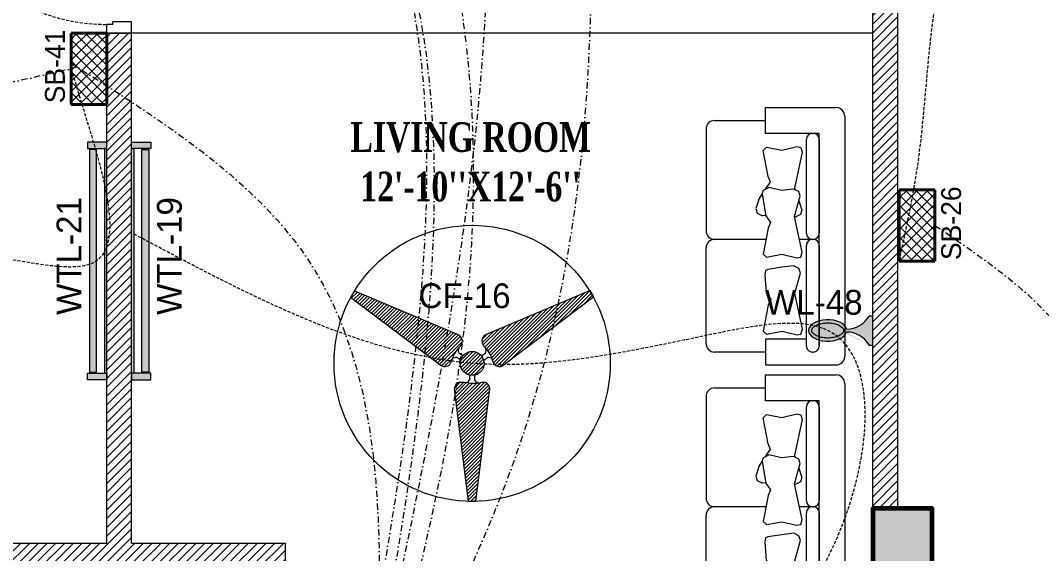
# Model space of a CAD drawing. Header units: inches. Extents: x 109699 to 44449955, y -10987 to 15824140.
# Drawn here: x 197549.5 to 197755.6, y -3666.5 to -3558.9 of the extents above; entities that cross this region are included whole.
import ezdxf

# ---------------------------------------------------------------- set-up
doc = ezdxf.new("R2010")
doc.units = ezdxf.units.IN
doc.header["$LTSCALE"] = 5
doc.header["$MEASUREMENT"] = 0
for name, pattern in [('DASHDOT', [1, 0.5, -0.25, 0, -0.25]), ('DASHED2', [0.375, 0.25, -0.125]), ('HIDDEN', [0.375, 0.25, -0.125])]:
    doc.linetypes.add(name, pattern=pattern)
doc.layers.get('0').update_dxf_attribs({"color": 123})
for name, color, linetype, lineweight in [('@NORMAL', 7, 'Continuous', 5), ('cloumn', 253, 'Continuous', 60), ('door', 8, 'Continuous', 9), ('E-CF-Ceiling-Fan', 30, 'Continuous', 13), ('E-Con-Point', 5, 'DASHED2', 13), ('E-SB-Switch-Board', 106, 'Continuous', 18), ('E-WL-Wall-Light', 232, 'Continuous', 15), ('E-WTL-Wall-Tube-Light', 6, 'Continuous', 15), ('ha', 252, 'Continuous', 5), ('SB', 1, 'DASHDOT', 20), ('WALL-1', 8, 'Continuous', 9)]:
    doc.layers.add(name, color=color, linetype=linetype, lineweight=lineweight)
doc.layers.add('FURNITUR', color=7, linetype='Continuous', lineweight=5, true_color=0xe8e8e8)
doc.layers.add('illustr-FURNITURE', color=34, linetype='Continuous')
doc.layers.add('T', color=8, linetype='Continuous')
doc.styles.get("Standard").update_dxf_attribs({"font": 'times.ttf'})
doc.styles.add('style2', font='ARIALN.TTF', dxfattribs={"width": 0.75, "height": 3})
doc.linetypes.add('ZIGZAG', pattern='A,0.0001,-0.2,[131,ltypeshp.shx,S=0.2,R=0,X=-0.2,Y=0],-0.4,[131,ltypeshp.shx,S=0.2,R=180,X=0.2,Y=0],-0.2', length=0.8001)
pattern_1 = [(44.99999999999989, (144081.319087721, 2531118.532228567), (-0.8838834764831833, 0.8838834764831855), [])]

# ---------------------------------------------------------------- blocks, each defined once
blk = doc.blocks.new('Door-40')
at = {"layer": 'door', "ltscale": 0.5}
for p, q in [((0, 40), (5, 40)), ((0, 40), (0, 37.75)), ((5, 40), (5, 38.24999999999636)), ((0, 37.75), (3.75, 37.75000000000364)), ((3.75, 38.24999999999636), (3.75, 37.75000000000364)), ((3.75, 38.24999999999636), (5, 38.24999999999636)), ((0, 0), (0, 2.25)), ((0, 2.25), (3.75, 2.249999999996362)), ((3.75, 1.750000000003638), (3.75, 2.249999999996362)), ((5.135000000002037, 2.913192669428099), (5.145000000004075, 2.913192669428099)), ((5.135000000002037, 1.885000000002037), (5.135000000002037, 2.913192669428099)), ((0, 0), (5, 0)), ((0, 0), (5, 0)), ((3.75, 1.750000000003638), (5, 1.750000000003638)), ((4.010000000002037, 1.760000000002037), (4.010000000002037, 1.75)), ((5.010000000002037, 1.760000000002037), (4.010000000002037, 1.760000000002037)), ((5, 1.750000000003638), (5.010400642058812, 1.750000000007276)), ((5, 0), (5, 1.750000000003638)), ((5.145000000004075, 1.895000000000437), (5.145000000004075, 1.884599357945262))]:
    blk.add_line(p, q, dxfattribs=at)
blk.add_lwpolyline([(41.625, 3.145000000000437), (5.145000000004075, 3.145000000000437), (5.145000000004075, 1.895000000000437), (41.625, 1.895000000000437)], close=True, dxfattribs=at)
blk.add_circle((5.135000000002037, 1.760000000002037), 0.1249999999999983, dxfattribs=at)
at = {"layer": 'door', "linetype": 'HIDDEN', "ltscale": 0.5}
blk.add_arc((5.156161382139544, 1.755015969829401), 36.49531813451388, 2.182731632980644, 90.24516611661387, dxfattribs=at)
blk = doc.blocks.new('coloumn-01')
at = {"layer": 'ha'}
h = blk.add_hatch(dxfattribs=at)
h.set_pattern_fill('AR-CONC', color=256, scale=0.5)
h.set_pattern_definition([(49.99999999999999, (0, 0), (3.586300913003767, -0.3137606749129755), [0.375, -4.125]), (355, (0, 0), (-0.693756668065, 3.760960668500059), [0.3, -3.3]), (100.45144446, (0.298858405, -0.02614672), (2.89254423363556, 3.447199954843147), [0.3187009599999999, -3.505710559999999]), (46.18420000000001, (0, 1), (5.336206653357862, -0.8275964039653827), [0.5625, -6.1875]), (96.63563549, (0.444683725, 0.931033465), (4.673309728371142, 4.870593003872752), [0.47805171, -5.258568799999999]), (351.1841639899999, (0, 1), (4.673309725273866, 4.870593001349951), [0.45, -4.950000005]), (21, (0.5, 0.75), (2.984535260592308, -2.013094453326694), [0.375, -4.125]), (326.0000000000001, (0.5, 0.75), (1.216576659607909, 3.625750225234265), [0.3, -3.3]), (71.45144474, (0.74871127, 0.58224213), (4.201111883649856, 1.612655764031769), [0.31870095, -3.50571056]), (37.50000000000001, (0, 0), (0.06079927658645334, 1.664469269156557), [0, -3.26, 0, -3.35, 0, -3.3125]), (7.499999999999999, (0, 0), (1.315347687210743, 1.972058559411801), [0, -1.91, 0, -3.185, 0, -1.2625]), (327.5, (-1.115, 0), (2.669112180862045, -0.1127743586718988), [0, -1.25, 0, -3.9, 0, -5.175]), (317.5, (-1.615, 0), (2.915930846711931, 0.5005249116615886), [0, -1.625, 0, -2.59, 0, -3.675])])
h.paths.add_polyline_path([(32128.44739975178, -2546319.049243456), (32092.44739975178, -2546319.049243456), (32092.44739975178, -2546331.049243456), (32128.44739975178, -2546331.049243456)])
h.paths.add_polyline_path([(32128.44739975189, -2546617.132962178), (32098.44739975189, -2546617.132962178), (32098.44739975189, -2546629.132962178), (32128.44739975189, -2546629.132962178)])
h.paths.add_polyline_path([(31978.51966727065, -2546605.132962178), (31966.51966727065, -2546605.132962178), (31966.51966727065, -2546635.132962178), (31978.51966727065, -2546635.132962178)])
h.paths.add_polyline_path([(31821.20333333506, -2546605.132962178), (31809.20333333506, -2546605.132962178), (31809.20333333506, -2546635.132962178), (31821.20333333506, -2546635.132962178)])
h.paths.add_polyline_path([(31689.20328743063, -2546611.133238418), (31677.20328743063, -2546611.133238418), (31677.20328743063, -2546635.133238418), (31689.20328743063, -2546635.133238418)])
h.paths.add_polyline_path([(31417.20347832461, -2546611.132962178), (31405.20347832461, -2546611.132962178), (31405.20347832461, -2546635.132962178), (31417.20347832461, -2546635.132962178)])
h.paths.add_polyline_path([(31435.20347912709, -2546415.348983645), (31405.20347912709, -2546415.348983645), (31405.20347912709, -2546427.348983645), (31435.20347912709, -2546427.348983645)])
h.paths.add_polyline_path([(31633.74647668525, -2546415.348983645), (31603.74647668525, -2546415.348983645), (31603.74647668525, -2546427.348983645), (31633.74647668525, -2546427.348983645)])
h.paths.add_polyline_path([(31821.20245073218, -2546319.049243455), (31809.20245073218, -2546319.049243455), (31809.20245073218, -2546349.049243455), (31821.20245073218, -2546349.049243455)])
h.paths.add_polyline_path([(31996.51966727068, -2546319.049243455), (31966.51966727068, -2546319.049243455), (31966.51966727068, -2546331.049243455), (31996.51966727068, -2546331.049243455)])
h.paths.add_polyline_path([(31581.74648750067, -2546291.049243452), (31541.74648750067, -2546291.049243452), (31541.74648750067, -2546301.049243452), (31581.74648750067, -2546301.049243452)])
h.paths.add_polyline_path([(31485.74647668505, -2546261.049243452), (31475.74647668505, -2546261.049243452), (31475.74647668505, -2546301.049243452), (31485.74647668505, -2546301.049243452)])
h.paths.add_polyline_path([(31581.74648750064, -2546206.049278549), (31521.74648750064, -2546206.049278549), (31521.74648750064, -2546216.049243455), (31581.74648750064, -2546216.049243455)])
h.paths.add_polyline_path([(31435.20347595899, -2546206.049243455), (31405.20347595899, -2546206.049243455), (31405.20347595899, -2546218.049243455), (31435.20347595899, -2546218.049243455)])
h.paths.add_polyline_path([(31435.20347912709, -2546094.049243455), (31405.20347912709, -2546094.049243455), (31405.20347912709, -2546106.049243455), (31435.20347912709, -2546106.049243455)])
h.paths.add_polyline_path([(31583.74647668522, -2546094.049243455), (31547.74647668522, -2546094.049243455), (31547.74647668522, -2546106.049243455), (31583.74647668522, -2546106.049243455)])
h.paths.add_polyline_path([(31775.41359277777, -2546094.049243455), (31763.41359277777, -2546094.049243455), (31763.41359277777, -2546124.049243455), (31775.41359277777, -2546124.049243455)])
h.paths.add_polyline_path([(32059.80123907101, -2546094.049243455), (32047.80123907101, -2546094.049243455), (32047.80123907101, -2546124.049243455), (32059.80123907101, -2546124.049243455)])
h.paths.add_polyline_path([(32058.06771510976, -2545913.633020405), (32028.06771510976, -2545913.633020405), (32028.06771510976, -2545925.633020405), (32058.06771510976, -2545925.633020405)])
h.paths.add_polyline_path([(32048.06771510973, -2545722.712815279), (32036.06771510973, -2545722.712815279), (32036.06771510973, -2545746.712815279), (32048.06771510973, -2545746.712815279)])
h.paths.add_polyline_path([(31799.41359277774, -2545913.633020405), (31763.41359277774, -2545913.633020405), (31763.41359277774, -2545925.633020405), (31799.41359277774, -2545925.633020405)])
h.paths.add_polyline_path([(31591.53986684192, -2545945.049243456), (31561.31223659915, -2545945.049243456), (31561.31223659915, -2545957.049243456), (31591.53986684192, -2545957.049243456)])
h.paths.add_polyline_path([(31435.20347912709, -2545945.049243456), (31405.20347912709, -2545945.049243456), (31405.20347912709, -2545957.049243456), (31435.20347912709, -2545957.049243456)])
h.paths.add_polyline_path([(31429.2035252499, -2545715.383477275), (31405.2035252499, -2545715.383477275), (31405.2035252499, -2545727.383477275), (31429.2035252499, -2545727.383477275)])
h.paths.add_polyline_path([(31605.53986684192, -2545715.383237123), (31581.53986684192, -2545715.383237123), (31581.53986684192, -2545727.383237123), (31605.53986684192, -2545727.383237123)])
h.paths.add_polyline_path([(31775.41359277774, -2545711.610186095), (31763.41359277774, -2545711.610186095), (31763.41359277774, -2545735.610186095), (31775.41359277774, -2545735.610186095)])
at = {"layer": 'cloumn', "elevation": -16.70462349056088}
blk.add_lwpolyline([(31775.41359277777, -2546124.049243455), (31775.41359277777, -2546094.049243455), (31763.41359277777, -2546094.049243455), (31763.41359277777, -2546124.049243455)], close=True, dxfattribs=at)
blk = doc.blocks.new('A$C677D3EAC')
at = {"layer": 'FURNITUR'}
for p, q in [((12.00479866045498, 51.95316647657546), (26.27257498371182, 51.95316647657546)), ((12.00479866045498, 46.7545977087857), (12.00479866045498, 51.95316647657546)), ((27.98757498370105, 50.23816647657532), (27.98757498370833, 1.714991515273141)), ((-0.0002013395424000919, 47.63888209268407), (-0.0002013395424000919, 27.05888209268414)), ((1.714798660454107, 49.35388209268422), (12.00479866045498, 49.35388209268422)), ((22.84257498371153, 46.7545977087857), (12.00479866045498, 46.7545977087857)), ((20.27007498366584, 26.54438209267664), (20.27007498370949, 45.55409770878578)), ((21.47057498371578, 46.7545977087857), (21.64207498370524, 46.7545977087857)), ((22.84257498370425, 3.799775899162796), (22.84257498370425, 46.7545977087857)), ((22.84257498371153, 45.55409770878578), (22.8425749836606, 26.54438209267664)), ((11.49008981315274, 43.32827631189775), (12.16517933704745, 43.96611358265636)), ((12.5027240989948, 38.07549475087126), (11.49008981315274, 43.32827631189775)), ((12.16517933704745, 43.96611358265636), (15.31559601729532, 43.36579608827378)), ((15.31559601729532, 43.36579608827378), (18.31599273014581, 44.07867291178536)), ((18.31599273014581, 44.07867291178536), (19.10359739428532, 43.92859380628033)), ((19.10359739428532, 43.92859380628033), (19.40363667030761, 42.95307747577226)), ((19.40363667030761, 42.95307747577226), (17.86593348672614, 35.7117434773545)), ((13.02779365549941, 36.91237953848213), (12.5027240989948, 38.07549475087126)), ((11.33031025100354, 34.46060119444883), (11.61261941229895, 35.30786455647831)), ((11.61261941229895, 35.30786455647831), (12.66275786653569, 35.83314249810883)), ((12.00544753944268, 35.43314440848462), (12.05266419680993, 35.5991841482255)), ((12.05266419680993, 35.5991841482255), (13.02779365549941, 36.91237953848213)), ((15.24777488336258, 35.24313066369177), (12.66275786653569, 35.83314249810883)), ((17.65718828754325, 35.51486969230791), (15.24777488336258, 35.24313066369177)), ((18.70732674178726, 34.98959175067739), (17.65718828754325, 35.51486969230791)), ((17.86593348672614, 35.7117434773545), (17.97569034616026, 35.37952664570821)), ((10.63983892452234, 33.38899892960671), (10.03458546302863, 31.55699145095787)), ((10.63983892452234, 33.38899892960671), (11.33031025100354, 34.46060119444883)), ((11.33031025100354, 34.46060119444883), (12.05985271719692, 30.10290950415674)), ((17.87312200711312, 29.99035017502774), (19.00736667657475, 34.08911497292229)), ((19.00736667657475, 34.08911497292229), (18.70732674178726, 34.98959175067739)), ((18.72337355450145, 33.1164066199799), (19.32862701599515, 31.28439914133105)), ((10.03458546302863, 31.55699145095787), (10.3346253978234, 30.65651467320276)), ((19.32862701599515, 31.28439914133105), (19.02858708120039, 30.38392236357595)), ((10.3346253978234, 30.65651467320276), (11.38476385206013, 30.13123673157224)), ((12.04650223874341, 30.18265437400623), (11.38476385206013, 30.13123673157224)), ((12.05985271719692, 30.10290950415674), (13.0349821758864, 28.78971411390012)), ((19.4108251906946, 22.74901617660998), (17.87312200711312, 29.99035017502774)), ((17.97844862696365, 29.85864442194543), (17.89591218490386, 29.87674181101283)), ((19.02858708120039, 30.38392236357595), (17.97844862696365, 29.85864442194543)), ((12.50991261938179, 27.62659890151099), (11.49727833353245, 22.3738173404854)), ((13.0349821758864, 28.78971411390012), (12.50991261938179, 27.62659890151099)), ((12.06984914469649, 25.34388209268036), (1.714798660454107, 25.34388209268491)), ((21.47057498365757, 25.34388209267672), (18.85980329597078, 25.34388209267763)), ((21.47057498373033, 25.34388209267672), (21.64207498372707, 25.34388209267672)), ((21.64207498366159, 25.34388209267672), (21.47057498366485, 25.34388209267672)), ((-0.0002013395424000919, 4.314275899168024), (-0.0002013395424000919, 23.62888209268476)), ((19.11078591466503, 21.77349984610191), (19.4108251906946, 22.74901617660998)), ((20.27007498370949, 3.79977589916416), (20.27007498372404, 24.1433820926768)), ((22.84257498372608, 24.1433820926768), (22.84257498370425, 3.79977589916416)), ((11.49727833353245, 22.3738173404854), (12.17236785743444, 21.73598006972588)), ((12.17236785743444, 21.73598006972588), (15.32278453768231, 22.33629756410846)), ((15.32278453768231, 22.33629756410846), (18.3231812505328, 21.62342074059688)), ((18.3231812505328, 21.62342074059688), (19.11078591466503, 21.77349984610191)), ((11.98386482938076, 19.06232831278612), (11.87135034790845, 18.19937131140705)), ((12.43392473156564, 19.28744697104412), (11.98386482938076, 19.06232831278612)), ((15.28969182424771, 19.71016240346398), (12.43392473156564, 19.28744697104412)), ((17.69910522842838, 19.98190143208012), (15.28969182424771, 19.71016240346398)), ((18.74924368267239, 19.4566234904496), (17.69910522842838, 19.98190143208012)), ((17.91503894799826, 14.45738191479995), (19.04928361745988, 18.5561467126945)), ((19.04928361745988, 18.5561467126945), (18.74924368267239, 19.4566234904496)), ((11.87135034790845, 18.19937131140705), (12.10176965808205, 14.56994124392895)), ((12.10176965808205, 14.56994124392895), (13.07689911677153, 13.25674585367233)), ((19.45274213157973, 7.216047916382195), (17.91503894799826, 14.45738191479995)), ((13.07689911677153, 13.25674585367233), (12.55182956026692, 12.0936306412832)), ((12.55182956026692, 12.0936306412832), (11.53919527441758, 6.840849080256703)), ((11.53919527441758, 6.840849080256703), (12.21428479831957, 6.203011809498093)), ((12.21428479831957, 6.203011809498093), (15.36470147856744, 6.803329303880673)), ((15.36470147856744, 6.803329303880673), (18.36509819141793, 6.090452480368185)), ((18.36509819141793, 6.090452480368185), (19.15270285555744, 6.240531585874123)), ((19.15270285555744, 6.240531585874123), (19.45274213157973, 7.216047916382195)), ((20.27007498370949, 5.198560283064126), (12.00479866045498, 5.198560283062761)), ((12.00479866045498, 5.198560283062761), (12.00479866045498, -8.484727004542947e-06)), ((12.00479866045498, 2.599275899167878), (1.714798660446831, 2.599275899171516)), ((21.64207498370524, 2.59927589916424), (21.47057498370123, 2.59927589916424)), ((21.47057498370123, 2.59927589916424), (21.64207498369797, 2.59927589916424)), ((12.00479866045498, -8.484727004542947e-06), (26.27257498371182, -8.484727004542947e-06))]:
    blk.add_line(p, q, dxfattribs=at)
for centre, radius, start, end in [((26.27257498370454, 50.23816647657532), 1.715, 0, 90), ((1.714798660454107, 47.63888209268407), 1.715, 90, 180), ((21.47057498371578, 45.55409770878532), 1.200500000000829, 90, 179.9999999999739), ((21.64207498371252, 45.55409770878578), 1.20049999999992, 0, 90), ((1.714798660454107, 27.05888209268414), 1.715, 180, 270), ((1.714798660454107, 23.62888209268476), 1.715, 90, 180), ((21.47057498366485, 26.5443820926771), 1.200500000000375, 180.0000000000261, 270), ((21.47057498373033, 24.14338209267726), 1.20049999999901, 90, 180.0000000000261), ((21.64207498366159, 26.54438209267664), 1.20049999999901, 270, 0), ((21.64207498372707, 24.14338209267726), 1.200499999999465, 359.999999999974, 90), ((1.714798660446831, 4.314275899171662), 1.715, 180, 270), ((21.47057498370123, 3.799775899163706), 1.200499999999465, 179.9999999999739, 270), ((21.64207498370524, 3.79977589916416), 1.20049999999992, 270, 0), ((26.27257498371182, 1.714991515273141), 1.715, 270, 0)]:
    blk.add_arc(centre, radius, start, end, dxfattribs=at)
blk = doc.blocks.new('A$C4DCB0E22')
h = blk.add_hatch()
h.set_pattern_fill('ANSI37', color=256, scale=15, angle=90.05046403147966, style=0)
h.set_pattern_definition([(135.0504640314797, (0, 0), (-1.324656962164393, -1.326992438783809), []), (225.0504640314796, (0, 0), (1.326992438783809, -1.324656962164393), [])])
h.paths.add_polyline_path([(0.0158499618895469, -4.176303718850249e-06), (-3.779117417224143e-06, 17.9999888419976), (8.999992730033242, 18.00791571250107), (9.015846471040199, 0.007922694199763214)])
at = {"lineweight": 40}
for p, q in [((-3.779117417224143e-06, 17.9999888419976), (8.999992730033242, 18.00791571250107)), ((0.0158499618895469, -4.176303718850249e-06), (-3.779117417224143e-06, 17.9999888419976)), ((9.015846471040199, 0.007922694199763214), (8.999992730033242, 18.00791571250107)), ((0.0158499618895469, -4.176303718850249e-06), (9.015846471040199, 0.007922694199763214))]:
    blk.add_line(p, q, dxfattribs=at)
blk = doc.blocks.new('A$C63C712C3')
at = {"linetype": 'ByBlock', "ltscale": 0.5}
h = blk.add_hatch(color=256, dxfattribs=at)
h.dxf.hatch_style = 1
h.paths.add_polyline_path([(35.45815903441689, 102.6004051111813), (7.051254215184599e-05, 102.6004051111813), (7.051254215184599e-05, -1.4210854715202e-14), (35.45815903441689, 0)])
h.paths.add_polyline_path([(1235.458159034402, 102.6004051111813), (35.45815903441689, 102.6004051111813), (35.45815903441689, 90.19858873463818), (1235.458159034402, 90.19858873463818)])
h.paths.add_polyline_path([(1270.916247556277, 102.6004051111813), (1235.458159034402, 102.6004051111813), (1235.458159034402, -1.4210854715202e-14), (1270.916247556277, 0)])
h = blk.add_hatch(color=256, dxfattribs=at)
h.dxf.hatch_style = 1
h.set_gradient(color1=(255, 255, 0), rotation=269, name='CYLINDER')
h.paths.add_polyline_path([(1230.609335631336, 47.55507706388016), (39.80634735536296, 47.55507706388016), (39.80634735536296, 10.14120857274975), (1230.609335631336, 10.14120857274975)])
at = {"ltscale": 2}
for p, q in [((39.80314903250837, 42.02165198561852), (33.8373914979602, 42.02165198561852)), ((39.80314903250837, 15.93327464433969), (33.8373914979602, 15.93327464433969)), ((1230.612533954176, 42.02165198561852), (1236.578291488724, 42.02165198561852)), ((1230.612533954176, 15.93327464433969), (1236.578291488724, 15.93327464433969))]:
    blk.add_line(p, q, dxfattribs=at)
for points in [[(35.45815903441689, 102.6004051111813), (7.051254215184599e-05, 102.6004051111813), (7.051254215184599e-05, 0), (35.45815903441689, 0)], [(35.45815903441689, 102.6004051111813), (1235.458159034402, 102.6004051111813), (1235.458159034402, 90.19858873463818), (35.45815903441689, 90.19858873463818)], [(1235.458159034402, 102.6004051111813), (1270.916247556277, 102.6004051111813), (1270.916247556277, 0), (1235.458159034402, 0)], [(39.80634735536296, 47.55507706388016), (1230.609335631336, 47.55507706388016), (1230.609335631336, 10.14120857274975), (39.80634735536296, 10.14120857274975)]]:
    blk.add_lwpolyline(points, close=True, dxfattribs=at)
blk = doc.blocks.new('E-W-LIGHT')
at = {"linetype": 'ByBlock', "ltscale": 0.5}
h = blk.add_hatch(color=256, dxfattribs=at)
h.dxf.hatch_style = 1
h.set_gradient(color1=(255, 255, 255), color2=(255, 255, 0), name='CYLINDER')
edge = h.paths.add_edge_path()
edge.add_spline(control_points=[(-96.71110423948552, 1.235367220396483), (-96.8976251288622, 1.235367220396483), (-97.08530367817384, 1.204590695443009), (-97.49532330615068, 1.060408411101338), (-97.71769888777162, 0.9452617532663472), (-98.18859363857634, 0.6007580769133996), (-98.4360601757027, 0.3712016227401077), (-98.9274233233457, -0.2076466389563343), (-99.17095937526851, -0.5565722783421756), (-99.79256403547286, -1.649000525487912), (-100.1403411294208, -2.496475964584042), (-100.6655547252501, -4.389078901701514), (-100.8435119435345, -5.433326140728264), (-100.996858843053, -7.577941591604359), (-100.9723680002039, -8.677864733885961), (-100.7253955626443, -10.7881619923927), (-100.5027117058065, -11.79805679996582), (-99.90205506231798, -13.59089832466863), (-99.52349327352754, -14.37265162368595), (-98.79708591162027, -15.46144462183512), (-98.46289770719719, -15.83531695936959), (-97.82402795464219, -16.37320808014224), (-97.52292902289115, -16.53708124557815), (-97.0332651008719, -16.69867335386745), (-96.83300356165012, -16.72444707740215), (-96.42760539585558, -16.70413243760904), (-96.21918910161975, -16.65733367471884), (-95.75858057275782, -16.45705756399432), (-95.50712660475898, -16.30138572900886), (-94.98330090317799, -15.85001415615693), (-94.71221849052682, -15.55449414506236), (-94.18744122004225, -14.82684639582039), (-93.93399672563008, -14.39521060388152), (-93.32240182252819, -13.09860869282319), (-93.0057716383552, -12.13470487732181), (-92.57508722519842, -10.03980369670334), (-92.46055768618565, -8.90959698224412), (-92.45565766659526, -6.646794607945969), (-92.56528275998282, -5.514732191470296), (-92.98715107886524, -3.412587944823316), (-93.29985699109132, -2.443281268231641), (-93.99092435031811, -0.9549615958549695), (-94.34810290115182, -0.3877643056552464), (-95.07582621573985, 0.4836147841888085), (-95.44374809115733, 0.7854262440646148), (-96.01798165069457, 1.105607693885873), (-96.24029005175481, 1.180327462172805), (-96.53763867025813, 1.228459302029147), (-96.62438560181026, 1.235367220396483), (-96.71110423948552, 1.235367220396483)], knot_values=[0, 0, 0, 0, 0.194197829587449, 0.194197829587449, 0.388395659174898, 0.388395659174898, 0.582593488762347, 0.582593488762347, 0.776791318349796, 0.776791318349796, 1.110216687407361, 1.110216687407361, 1.443642056464925, 1.443642056464925, 1.77706742552249, 1.77706742552249, 2.110492794580054, 2.110492794580054, 2.443918163637619, 2.443918163637619, 2.701496175378678, 2.701496175378678, 2.959074187119738, 2.959074187119738, 3.169612053741, 3.169612053741, 3.380149920362263, 3.380149920362263, 3.590687786983526, 3.590687786983526, 3.801225653604789, 3.801225653604789, 4.011763520226051, 4.011763520226051, 4.360140390670959, 4.360140390670959, 4.708517261115867, 4.708517261115867, 5.056894131560775, 5.056894131560775, 5.405271002005684, 5.405271002005684, 5.69307956715584, 5.69307956715584, 5.980888132305996, 5.980888132305996, 6.192897451070847, 6.192897451070847, 6.283185307179586, 6.283185307179586, 6.283185307179586, 6.283185307179586], degree=3, periodic=0)
at = {"layer": 'E-WL-Wall-Light', "linetype": 'ByBlock', "ltscale": 0.5}
h = blk.add_hatch(color=256, dxfattribs=at)
h.dxf.hatch_style = 1
edge = h.paths.add_edge_path()
edge.add_ellipse((-96.71110423948552, -7.740473765769313), major_axis=(0, 10.71660606041263), ratio=0.559300439547623, start_angle=187.7376784571124, end_angle=531.0374031504149)
edge.add_arc((-112.001170541625, -18.46997501720373), 14.35701343791298, -60.53601194170483, 0.5736542653427819, ccw=False)
edge.add_line((-104.9392941575301, -30.97012448799713), (-104.939294157532, -33.06572841662167))
edge.add_line((-104.939294157532, -33.06572841662167), (-88.60969415754215, -33.06572841666017))
edge.add_line((-88.60969415754215, -33.06572841666017), (-88.60969415754002, -30.97012448799946))
edge.add_arc((-81.54781777344922, -18.46997501720374), 14.35701343791298, 179.559619270027, 240.5360119417236, ccw=False)
edge = h.paths.add_edge_path(flags=16)
edge.add_spline(control_points=[(-96.71110423948552, 1.235367220396483), (-96.8976251288622, 1.235367220396483), (-97.08530367817384, 1.204590695443009), (-97.49532330615068, 1.060408411101338), (-97.71769888777162, 0.9452617532663472), (-98.18859363857634, 0.6007580769133996), (-98.4360601757027, 0.3712016227401077), (-98.9274233233457, -0.2076466389563343), (-99.17095937526851, -0.5565722783421756), (-99.79256403547286, -1.649000525487912), (-100.1403411294208, -2.496475964584042), (-100.6655547252501, -4.389078901701514), (-100.8435119435345, -5.433326140728264), (-100.996858843053, -7.577941591604359), (-100.9723680002039, -8.677864733885961), (-100.7253955626443, -10.7881619923927), (-100.5027117058065, -11.79805679996582), (-99.90205506231798, -13.59089832466863), (-99.52349327352754, -14.37265162368595), (-98.79708591162027, -15.46144462183512), (-98.46289770719719, -15.83531695936959), (-97.82402795464219, -16.37320808014224), (-97.52292902289115, -16.53708124557815), (-97.0332651008719, -16.69867335386745), (-96.83300356165012, -16.72444707740215), (-96.42760539585558, -16.70413243760904), (-96.21918910161975, -16.65733367471884), (-95.75858057275782, -16.45705756399432), (-95.50712660475898, -16.30138572900886), (-94.98330090317799, -15.85001415615693), (-94.71221849052682, -15.55449414506236), (-94.18744122004225, -14.82684639582039), (-93.93399672563008, -14.39521060388152), (-93.32240182252819, -13.09860869282319), (-93.0057716383552, -12.13470487732181), (-92.57508722519842, -10.03980369670334), (-92.46055768618565, -8.90959698224412), (-92.45565766659526, -6.646794607945969), (-92.56528275998282, -5.514732191470296), (-92.98715107886524, -3.412587944823316), (-93.29985699109132, -2.443281268231641), (-93.99092435031811, -0.9549615958549695), (-94.34810290115182, -0.3877643056552464), (-95.07582621573985, 0.4836147841888085), (-95.44374809115733, 0.7854262440646148), (-96.01798165069457, 1.105607693885873), (-96.24029005175481, 1.180327462172805), (-96.53763867025813, 1.228459302029147), (-96.62438560181026, 1.235367220396483), (-96.71110423948552, 1.235367220396483)], knot_values=[0, 0, 0, 0, 0.194197829587449, 0.194197829587449, 0.388395659174898, 0.388395659174898, 0.582593488762347, 0.582593488762347, 0.776791318349796, 0.776791318349796, 1.110216687407361, 1.110216687407361, 1.443642056464925, 1.443642056464925, 1.77706742552249, 1.77706742552249, 2.110492794580054, 2.110492794580054, 2.443918163637619, 2.443918163637619, 2.701496175378678, 2.701496175378678, 2.959074187119738, 2.959074187119738, 3.169612053741, 3.169612053741, 3.380149920362263, 3.380149920362263, 3.590687786983526, 3.590687786983526, 3.801225653604789, 3.801225653604789, 4.011763520226051, 4.011763520226051, 4.360140390670959, 4.360140390670959, 4.708517261115867, 4.708517261115867, 5.056894131560775, 5.056894131560775, 5.405271002005684, 5.405271002005684, 5.69307956715584, 5.69307956715584, 5.980888132305996, 5.980888132305996, 6.192897451070847, 6.192897451070847, 6.283185307179586, 6.283185307179586, 6.283185307179586, 6.283185307179586], degree=3, periodic=0)
for p, q in [((-104.9392941575301, -30.97012448799713), (-104.939294157532, -33.06572841662167)), ((-104.939294157532, -33.06572841662167), (-88.60969415754215, -33.06572841666017)), ((-88.60969415754215, -33.06572841666017), (-88.60969415754002, -30.97012448803655))]:
    blk.add_line(p, q)
at = {"linetype": 'ByBlock', "ltscale": 0.5}
for centre, start, end in [((-112.001170541625, -18.46997501720374), 299.4639880582952, 0.5736542653427851), ((-81.54781777344922, -18.46997501720374), 179.4263457346572, 240.5360119417045)]:
    blk.add_arc(centre, 14.35701343791298, start, end, dxfattribs=at)
blk.add_ellipse((-96.71110423948552, -7.740473765769313), major_axis=(0, 10.71660606041263), ratio=0.559300439547623, start_param=3.276640619127039, end_param=9.268351136215248, dxfattribs=at)
blk.add_open_spline([(-96.71110423948552, 1.235367220396483), (-96.8976251288622, 1.235367220396483), (-97.08530367817384, 1.204590695443009), (-97.49532330615068, 1.060408411101338), (-97.71769888777162, 0.9452617532663472), (-98.18859363857634, 0.6007580769133996), (-98.4360601757027, 0.3712016227401077), (-98.9274233233457, -0.2076466389563343), (-99.17095937526851, -0.5565722783421756), (-99.79256403547286, -1.649000525487912), (-100.1403411294208, -2.496475964584042), (-100.6655547252501, -4.389078901701514), (-100.8435119435345, -5.433326140728264), (-100.996858843053, -7.577941591604359), (-100.9723680002039, -8.677864733885961), (-100.7253955626443, -10.7881619923927), (-100.5027117058065, -11.79805679996582), (-99.90205506231798, -13.59089832466863), (-99.52349327352754, -14.37265162368595), (-98.79708591162027, -15.46144462183512), (-98.46289770719719, -15.83531695936959), (-97.82402795464219, -16.37320808014224), (-97.52292902289115, -16.53708124557815), (-97.0332651008719, -16.69867335386745), (-96.83300356165012, -16.72444707740215), (-96.42760539585558, -16.70413243760904), (-96.21918910161975, -16.65733367471884), (-95.75858057275782, -16.45705756399432), (-95.50712660475898, -16.30138572900886), (-94.98330090317799, -15.85001415615693), (-94.71221849052682, -15.55449414506236), (-94.18744122004225, -14.82684639582039), (-93.93399672563008, -14.39521060388152), (-93.32240182252819, -13.09860869282319), (-93.0057716383552, -12.13470487732181), (-92.57508722519842, -10.03980369670334), (-92.46055768618565, -8.90959698224412), (-92.45565766659526, -6.646794607945969), (-92.56528275998282, -5.514732191470296), (-92.98715107886524, -3.412587944823316), (-93.29985699109132, -2.443281268231641), (-93.99092435031811, -0.9549615958549695), (-94.34810290115182, -0.3877643056552464), (-95.07582621573985, 0.4836147841888085), (-95.44374809115733, 0.7854262440646148), (-96.01798165069457, 1.105607693885873), (-96.24029005175481, 1.180327462172805), (-96.53763867025813, 1.228459302029147), (-96.62438560181026, 1.235367220396483), (-96.71110423948552, 1.235367220396483)], degree=3, knots=[0, 0, 0, 0, 0.194197829587449, 0.194197829587449, 0.388395659174898, 0.388395659174898, 0.582593488762347, 0.582593488762347, 0.776791318349796, 0.776791318349796, 1.110216687407361, 1.110216687407361, 1.443642056464925, 1.443642056464925, 1.77706742552249, 1.77706742552249, 2.110492794580054, 2.110492794580054, 2.443918163637619, 2.443918163637619, 2.701496175378678, 2.701496175378678, 2.959074187119738, 2.959074187119738, 3.169612053741, 3.169612053741, 3.380149920362263, 3.380149920362263, 3.590687786983526, 3.590687786983526, 3.801225653604789, 3.801225653604789, 4.011763520226051, 4.011763520226051, 4.360140390670959, 4.360140390670959, 4.708517261115867, 4.708517261115867, 5.056894131560775, 5.056894131560775, 5.405271002005684, 5.405271002005684, 5.69307956715584, 5.69307956715584, 5.980888132305996, 5.980888132305996, 6.192897451070847, 6.192897451070847, 6.283185307179586, 6.283185307179586, 6.283185307179586, 6.283185307179586], dxfattribs=at)
blk = doc.blocks.new('1')
at = {"layer": 'E-CF-Ceiling-Fan', "linetype": 'ByBlock', "ltscale": 0.5}
h = blk.add_hatch(dxfattribs=at)
h.set_pattern_fill('ANSI31', color=256, scale=10)
h.set_pattern_definition([(45, (0, 0), (-0.8838834764831843, 0.8838834764831844), [])])
edge = h.paths.add_edge_path()
edge.add_line((209066.544903523, -13067.11685315647), (209064.6438415694, -13070.41407147769))
edge.add_line((209064.6438415694, -13070.41407147769), (209110.249472843, -13104.88204089217))
edge.add_ellipse((209112.0161950886, -13101.65334947437), major_axis=(2.602475337466696, 2.602475337466696), ratio=0.9999999999999906, start_angle=196.3127629962977, end_angle=268.2872464290007)
edge.add_line((209114.5397230216, -13104.33244681023), (209115.4849750511, -13102.69748638713))
edge.add_ellipse((209130.2442591997, -13106.24386666673), major_axis=(10.7334356491749, 10.7334356491749), ratio=0.9999999999981393, start_angle=88.44228272541869, end_angle=121.48902709430789, ccw=False)
edge.add_line((209119.806567247, -13095.22262044099), (209120.8528262952, -13093.41295266685))
edge.add_ellipse((209117.2719126632, -13092.56276837834), major_axis=(2.602475337466932, 2.602475337466932), ratio=0.9999999999995292, start_angle=301.6440633906456, end_angle=373.6185468234727)
edge.add_line((209119.1884486464, -13089.4206917419), (209066.544903523, -13067.11685315647))
edge = h.paths.add_edge_path()
edge.add_ellipse((209131.089283705, -13116.74145270932), major_axis=(2.633110768784475, 2.633110768784475), ratio=0.9999999999997597, start_angle=316.8297377331859, end_angle=387.8389618723904)
edge.add_line((209132.1880164829, -13113.18345735742), (209130.5488454061, -13113.22495130345))
edge.add_ellipse((209126.3035237661, -13098.2962790596), major_axis=(-10.97469841933177, 10.97469841933177), ratio=0.9999999999999191, start_angle=145.1951729281282, end_angle=150.8743574177565, ccw=False)
edge.add_ellipse((209126.3035237661, -13098.2962790596), major_axis=(-10.97469841933177, 10.97469841933177), ratio=0.9999999999999191, start_angle=122.4336804261327, end_angle=145.1951729281282, ccw=False)
edge.add_ellipse((209126.3035237661, -13098.2962790596), major_axis=(-10.97469841933177, 10.97469841933177), ratio=0.9999999999999191, start_angle=118.5749297277244, end_angle=122.4336804261327, ccw=False)
edge.add_line((209121.9149097344, -13113.18345735741), (209119.5749032555, -13113.18345735741))
edge.add_ellipse((209120.6314155011, -13116.70924926331), major_axis=(2.602635845509655, 2.602635845509654), ratio=0.9999999999987026, start_angle=61.6809744807266, end_angle=133.6503259141647)
edge.add_line((209116.9517537436, -13116.62255417043), (209123.9933819142, -13173.42733947012))
edge.add_line((209123.9933819142, -13173.42733947012), (209127.784032512, -13173.43690240765))
edge.add_line((209127.784032512, -13173.43690240765), (209134.8111659948, -13116.62255417052))
h.paths.add_polyline_path([(209119.8508739552, -13103.74154532349, 1), (209131.9120457831, -13103.74154532349, 1)])
edge = h.paths.add_edge_path()
edge.add_line((209187.3717421067, -13070.20410122277), (209185.4890127634, -13066.97304093389))
edge.add_line((209185.4890127634, -13066.97304093389), (209132.574471092, -13089.4206917419))
edge.add_ellipse((209134.4910070752, -13092.56276837834), major_axis=(-2.602475337469112, 2.602475337469112), ratio=0.9999999999994945, start_angle=-13.61854682341294, end_angle=58.35593660933898)
edge.add_line((209130.9100934432, -13093.41295266685), (209131.9563524914, -13095.22262044099))
edge.add_ellipse((209121.5186605386, -13106.24386666673), major_axis=(10.73343564915542, 10.73343564915542), ratio=0.999999999999095, start_angle=328.5109729056215, end_angle=361.55771727458557, ccw=False)
edge.add_line((209136.2779446873, -13102.69748638713), (209137.2231967167, -13104.33244681019))
edge.add_ellipse((209139.7467246498, -13101.65334947437), major_axis=(-2.602475337469201, 2.602475337469201), ratio=0.9999999999990601, start_angle=91.71275357099776, end_angle=163.2982999863874)
edge.add_line((209141.4914892536, -13104.89395933078), (209187.3717421067, -13070.20410122277))
at = {"layer": 'E-CF-Ceiling-Fan', "ltscale": 10}
for p, q in [((209064.6438415694, -13070.41407147769), (209066.544903523, -13067.11685315647)), ((209066.544903523, -13067.11685315647), (209119.1884486464, -13089.42069174189)), ((209185.4947354289, -13066.97061323832), (209132.574471092, -13089.42069174189)), ((209187.3717421067, -13070.20410122277), (209185.4890127634, -13066.97304093388)), ((209064.6438415694, -13070.41407147769), (209110.249472843, -13104.88204089212)), ((209187.3717421067, -13070.20410122277), (209141.4914892536, -13104.8939593308)), ((209119.8065672471, -13095.2226204409), (209120.8528262952, -13093.41295266684)), ((209131.9563524913, -13095.2226204409), (209130.9100934432, -13093.41295266684)), ((209121.1873655701, -13099.95559165538), (209119.1343670181, -13098.56426171081)), ((209130.5755541683, -13099.95559165538), (209132.6285527202, -13098.56426171081)), ((209114.5397230216, -13104.33244681025), (209115.484975051, -13102.69748638717)), ((209120.0894197592, -13102.06218894969), (209118.0923406337, -13100.70875594979)), ((209131.6734999792, -13102.06218894969), (209133.6705791047, -13100.70875594979)), ((209137.2231967167, -13104.33244681025), (209136.2779446873, -13102.69748638717)), ((209124.6292368371, -13109.64068966342), (209124.6292368371, -13112.08558296959)), ((209126.9897148455, -13109.6694233058), (209126.9897148455, -13112.08558296959)), ((209119.5749032554, -13113.18345735741), (209121.9149097344, -13113.18345735741)), ((209130.5488454059, -13113.22495130345), (209132.1880164829, -13113.18345735741)), ((209123.9933819142, -13173.42733947012), (209116.9517537436, -13116.62255417042)), ((209127.784032512, -13173.43690240765), (209134.8111659948, -13116.62255417039)), ((209127.784032512, -13173.43690240765), (209123.9933819142, -13173.42733947012))]:
    blk.add_line(p, q, dxfattribs=at)
for radius in [69.69809221428028, 6.030585913961706]:
    blk.add_circle((209125.8814598692, -13103.74154532349), radius, dxfattribs=at)
for centre, major_axis, ratio, start_param, end_param in [((209117.2719126632, -13092.56276837834), (2.602475337466931, 2.602475337466931), 0.9999999999995293, 5.264682075261256, 6.520873788586199), ((209134.4910070752, -13092.56276837834), (-2.602475337469112, 2.602475337469112), 0.9999999999994945, -0.2376884814055706, 1.018503231918061), ((209130.2442591997, -13106.24386666673), (10.7334356491749, 10.7334356491749), 0.9999999999981393, 1.543609031538261, 2.120383527840273), ((209122.7572162564, -13097.18760929776), (-2.740456939066795, 2.740456939066795), 0.9999999999999716, 0.4622372466417044, 1.148537865656782), ((209121.5186605386, -13106.24386666673), (10.73343564915542, 10.73343564915542), 0.999999999999095, 5.733598106132978, 6.310372602436297), ((209129.0057034835, -13097.18760929378), (-2.740456939069299, 2.740456939069299), 0.9999999999990347, 3.56385111362636, 4.25015173105463), ((209112.0161950886, -13101.65334947437), (2.602475337466696, 2.602475337466696), 0.9999999999999905, 3.426304077972683, 4.682495791295461), ((209118.1560665238, -13104.58382336606), (2.740456939070688, 2.740456939070688), 0.9999999999982624, 0.801841786050358, 1.428905426830904), ((209133.6068532084, -13104.58382336598), (-2.740456939075534, 2.740456939075535), 0.999999999998016, -1.428905429243861, -0.8018417876198008), ((209139.7467246498, -13101.65334947437), (-2.602475337469201, 2.602475337469201), 0.9999999999990602, 1.600689515884098, 2.85688122920773), ((209120.6314155011, -13116.70924926331), (2.602635845509655, 2.602635845509654), 0.9999999999987026, 1.076536090527279, 2.332638233565674), ((209126.3035237661, -13098.2962790596), (-10.97469841933177, 10.97469841933177), 0.999999999999919, 2.069522934069694, 2.63325429377058), ((209121.4571744064, -13109.85887499457), (-2.740456939059593, 2.740456939059593), 0.9999999999952948, 2.745104486731238, 3.314940694839574), ((209130.1617772753, -13109.85887499338), (2.740456939059473, 2.740456939059473), 0.9999999999984862, 2.968244612714574, 3.636223092052213), ((209131.089283705, -13116.74145270932), (2.633110768784475, 2.633110768784475), 0.9999999999997595, 5.52972209167421, 6.769066852189965)]:
    blk.add_ellipse(centre, major_axis=major_axis, ratio=ratio, start_param=start_param, end_param=end_param, dxfattribs=at)

msp = doc.modelspace()

# ---------------------------------------------------------------- hatches: boundary and pattern name
at = {"layer": 'ha'}
h = msp.add_hatch(dxfattribs=at)
h.set_pattern_fill('ANSI31', scale=10, angle=-7.63333123551244e-14, style=0)
h.set_pattern_definition(pattern_1)
h.paths.add_polyline_path([(197721.5662430574, -3489.007487028632), (197726.5662430574, -3489.007487028632), (197726.5662430574, -3657.423710079658), (197721.5662430574, -3657.423710079658)])
h = msp.add_hatch(dxfattribs=at)
h.set_pattern_fill('ANSI31', scale=10, angle=-7.63333123551244e-14, style=0)
h.set_pattern_definition(pattern_1)
h.paths.add_polyline_path([(197541.8991645196, -3664.423710079658), (197541.8991645196, -3669.423710079192), (197597.8991645195, -3669.423710079658), (197597.8991645193, -3670.839933129753), (197602.8991645193, -3670.839933129753), (197602.8991645195, -3664.423710079658), (197571.9201849189, -3664.423710079658), (197571.9007659899, -3561.423710079658), (197566.9201849189, -3561.423710079658), (197566.9201849189, -3664.423710079658)])

# ---------------------------------------------------------------- linework, layer by layer
at = {"layer": '@NORMAL', "linetype": 'ZIGZAG', "ltscale": 20}
msp.add_line((197721.5662430574, -3561.423598565421, -0.08036525170875919), (197571.9201849192, -3561.423951197676, 0.4450560134763535), dxfattribs=at)
at = {"layer": 'E-Con-Point', "ltscale": 0.5}
for points in [[(197726.8814079351, -3607.473799048883, 0.8603813970198573), (197730.6823795736, -3587.712355872205, 0.4348530751231297), (197735.6859665705, -3548.241456156579, 0.3632158499513949), (197753.8326160458, -3513.028657726554, 0.6959045948140233), (197793.1252938676, -3492.499488521553, 0.860381397019836), (197817.9527699622, -3492.499488521553, 0.860381397019836), (197811.494038591, -3548.424649273215, 0.06434273729709616), (197896.6334369715, -3540.669101611336, 0.06434273729709616), (197907.1063439043, -3552.482972191953, 0.2632158499400248)], [(197559.7117604444, -3568.61944789074, 0.0857903163960998), (197563.2054171125, -3580.082234033679, 0.0857903163960998), (197564.8412314462, -3607.433174889792, 0.4265997913151693), (197546.296875, -3607), (197528.296875, -3606), (197484.8905165833, -3596.620890396106, 0.1715806327921925), (197473.8863815076, -3528.569769770153, 0.3759286585245682)], [(197648.0129279052, -3705.18092233088, 0.5572276877756901), (197655.796875, -3707), (197661.0519781868, -3707.342393858833, 0.2559792069056508), (197667.4027150857, -3701.678137973262, 0.0857903163960998), (197698.796875, -3685), (197712.4465195443, -3621.47717620085, 0.3632158499513949), (197687.900549782, -3622.50000335158, 0.0857903163960998), (197640.6760514552, -3628.120871961956, 0.08579031639609269), (197572.388577063, -3602, 0.4104924169138151)]]:
    msp.add_spline(points, degree=3, dxfattribs=at)
at = {"layer": 'SB', "ltscale": 0.5}
for points in [[(197400.4465293453, -3377.639609968249, 0.4809356803100863), (197511.7954496605, -3428.801368200103, 0.4267295975587838), (197530.7958965815, -3451.499999999519, 4.99082443803367e-05), (197602.620361511, -3503.828074234883, 0.08584022464048013), (197618.9051959114, -3704.358057586747, 0.6619463822830394)], [(197602.2958965815, -3401.999999999519, 4.990824438030307e-05), (197617.2328113586, -3425.499968784613, 4.99082443803367e-05), (197618.9051959114, -3704.358057586747, 0.6619463822830356)], [(197620.5221663638, -3706.560568926767, 0.6619463822830394), (197639.2328312089, -3561.423792576543, 0.2087615081200666), (197637.7328113586, -3443.499968784613, 4.99082443803367e-05), (197651.3994592155, -3427.822943895827, 0.2378371861632247)], [(197621.2831861009, -3707.694933129272, 0.5745558945257287), (197649.7958965815, -3645.999999999519, 4.99082443803367e-05), (197658.296002273, -3443.619999765707, 0.2632657582036253)], [(197462.2958965815, -3477.999999999519, 4.99082443803367e-05), (197475.2958965815, -3478.499999999519, 4.99082443803367e-05), (197602.7958965815, -3507.999999999519, 4.99082443803367e-05), (197616.6135068359, -3704.358057586747, 0.6619463822830394)], [(197918.1664303259, -3480.511375934195), (197879.2371270856, -3491.247553433252), (197856.5033807229, -3580.248174875062), (197779.1216147354, -3667.623578822622), (197761.6149592505, -3715.613349291776), (197656.8808755843, -3719.146257082518, 0.7196086545801741)], [(197680.5031271463, -3723.04835760455, 0.8619938400189694), (197733.2223842166, -3726.785547610507, 0.8619938400189694), (197763.2942547407, -3607.195252977868, 0.8619938400189694), (197785.587469702, -3514.223673759541), (197817.541456033, -3480.943840479278)], [(197680.5031271463, -3723.04835760455, 0.8619938400189692), (197711.2851685526, -3737.566555722751), (197764.6376911328, -3686.692862081185), (197878.9628232446, -3575.173371014494), (197918.4166226607, -3562.680824924439), (197924.8397916277, -3544.004318705179, 0.1785524209039124)], [(197561.022375921, -3568.331528095816, 0.08159014248040902), (197482.3467287925, -3579.678755070822, 0.08584022464048013), (197409.4402674375, -3565.117519222104, 0.2488409650669645)], [(197559.7117680388, -3567.499950250422, 0.08584022464048013), (197606.7328113586, -3605.999968784613, 4.99082443803367e-05), (197620.5221663638, -3706.560568926767, 0.6619463822830394)], [(197734.0898293857, -3600.265377916096, 0.8603813970198573), (197763.0729962132, -3627.818412706783), (197755.6114778732, -3682.917607173822), (197748.4509278635, -3715.670249685445), (197702.5638949302, -3727.135894541996), (197673.4939284047, -3735.876786456156), (197657.0371843539, -3722.321808672279, 0.7196086545801741)]]:
    msp.add_spline(points, degree=3, dxfattribs=at)
at = {"layer": 'WALL-1'}
for p, q in [((197566.9201849189, -3664.423710079658, 0.3759286585245682), (197566.9201849189, -3561.423710079658, 0.4450561753030406)), ((197566.9201849189, -3561.423710079658, 0.0857903163960998), (197571.9201849189, -3561.423710079658, 0.5759286585385368)), ((197571.9201849189, -3561.423710079658, 0.5759286585245711), (197566.9201849189, -3561.423710079658, 0.5759286585245711)), ((197571.9201849189, -3664.423710079658, 0.3759286585245682), (197571.9201849189, -3561.423710079658, 0.4450561753030584)), ((197541.8991645196, -3664.423710079658, 0.2759286585245668), (197566.9201849189, -3664.423710079658, 0.2759286585245668)), ((197571.9201849189, -3664.423710079658, 0.2759286585245668), (197572.9201849189, -3664.423710079658, 0.2759286585245668)), ((197571.9201849189, -3664.423710079658, 0.2759286585245668), (197602.8991645195, -3664.423710079658, 0.2759286585245682))]:
    msp.add_line(p, q, dxfattribs=at)
at = {"layer": 'WALL-1', "elevation": 0.3632158499513949}
msp.add_lwpolyline([(197721.5662430574, -3489.007487028632), (197726.5662430574, -3489.007487028632), (197726.5662430574, -3657.423710079658), (197721.5662430574, -3657.423710079658)], close=True, dxfattribs=at)
at = {"layer": 'WALL-1', "elevation": 0.5745059862813484}
msp.add_lwpolyline([(197602.8991645195, -3664.423710079658), (197602.8991645195, -3670.839933129753), (197597.8991645195, -3670.839933129753), (197597.8991645195, -3669.423710079658), (197597.9002898813, -3669.423710079658)], dxfattribs=at)

# ---------------------------------------------------------------- block references
at = {"layer": '@NORMAL'}
msp.add_blockref('coloumn-01', (165958.1526878368, 2542436.625533376, 16.96783934052013), dxfattribs=at)
at = {"layer": 'E-SB-Switch-Board', "xscale": -0.8002315484918654, "yscale": 0.8002315484918654, "zscale": 0.8002315484918654, "rotation": 180}
msp.add_blockref('A$C4DCB0E22', (197559.7054201367, -3561.41737008981, 0.0857903163960998), dxfattribs=at)
at = {"layer": 'E-SB-Switch-Board', "xscale": 0.8002315484918654, "yscale": 0.8002315484918654, "zscale": 0.8002315484918654}
msp.add_blockref('A$C4DCB0E22', (197726.8814079351, -3607.473799048883, 0.8603813970198573), dxfattribs=at)
at = {"layer": 'E-WL-Wall-Light', "xscale": 0.3601041968213394, "yscale": 0.3601041968213394, "zscale": 0.3601041968213394, "rotation": 90}
msp.add_blockref('E-W-LIGHT', (197709.6591354836, -3586.651098508609, 0.3632158499513949), dxfattribs=at)
at = {"layer": 'E-WTL-Wall-Tube-Light', "yscale": 0.03776802766688649, "zscale": 0.03776802766688649}
for p, xscale, rotation in [((197563.04516998, -3631.423722221536, 0.4265997913151693), -0.03776802766688649, 270), ((197575.7951998578, -3631.423711411218, 0.4104924169138151), 0.03776802766688649, 90)]:
    msp.add_blockref('A$C63C712C3', p, dxfattribs=dict(at, xscale=xscale, rotation=rotation))
at = {"layer": 'FURNITUR', "xscale": 0.4, "yscale": 0.4, "zscale": 0.4}
msp.add_blockref('1', (113990.3234675075, 1613.375746167439, 0.08579031639609269), dxfattribs=at)
at = {"layer": 'illustr-FURNITURE', "color": 2, "rotation": 359.9996818959455}
for p in [(197687.9007181701, -3628.435105137321, 0.0857903163960998), (197687.9004297279, -3682.422984523027, 0.0857903163960998)]:
    msp.add_blockref('A$C677D3EAC', p, dxfattribs=at)
at = {"layer": 'WALL-1', "color": 7, "rotation": 180}
msp.add_blockref('Door-40', (197571.9201849192, -3521.423710079658, 0.0857903163960998), dxfattribs=at)

# ---------------------------------------------------------------- texts
at = {"layer": 'E-CF-Ceiling-Fan', "color": 1, "insert": (197629.8602096968, -3611.967231039087, 0.08579031639609269), "char_height": 5, "width": 24.08470202641911, "attachment_point": 1}
msp.add_mtext('{\\fCentury Gothic|b0|i0|c0|p34;\\C256;CF-16}', dxfattribs=at)
at = {"layer": 'E-SB-Switch-Board', "char_height": 4, "width": 14.72456830652664}
for s, insert, attachment_point, rotation in [('{\\fCentury Gothic|b0|i0|c0|p34;SB-41}', (197558.5147652933, -3560.732956875353, -0.202216036420643), 9, 89.99999999999989), ('{\\fCentury Gothic|b0|i0|c0|p34;SB-26}', (197735.3719368202, -3607.25643906953, 0.4226721419921352), 1, 89.99999999999999)]:
    msp.add_mtext(s, dxfattribs=dict(at, insert=insert, attachment_point=attachment_point, rotation=rotation))
at = {"layer": 'E-WL-Wall-Light', "insert": (197719.4972590315, -3618.353655213595, -15.14339530789873), "char_height": 5, "width": 24.08470202641911, "attachment_point": 9}
msp.add_mtext('{\\fCentury Gothic|b0|i0|c0|p34;WL-48}', dxfattribs=at)
at = {"layer": 'E-WTL-Wall-Tube-Light', "color": 1, "char_height": 5, "width": 24.08470202641911}
for s, insert, attachment_point, rotation in [('{\\fCentury Gothic|b0|i0|c0|p34;\\C256;WTL-21}', (197561.7877361754, -3618.334572872342, 0.1315109541389177), 7, 90.00000000000001), ('{\\fCentury Gothic|b0|i0|c0|p34;\\C256;WTL-19}', (197577.0526336624, -3618.334562062024, 0.1154035797375634), 1, 90)]:
    msp.add_mtext(s, dxfattribs=dict(at, insert=insert, attachment_point=attachment_point, rotation=rotation))
at = {"layer": 'T', "insert": (197640.3771468667, -3595.50844918264, -0.1214475790990548), "char_height": 6, "width": 78.37563708615198, "attachment_point": 8, "style": 'style2'}
msp.add_mtext("{\\fRomantic|b1|i0|c2|p2;LIVING ROOM\\P12'-10''X12'-6''}", dxfattribs=at)

doc.saveas('drawing.dxf')
